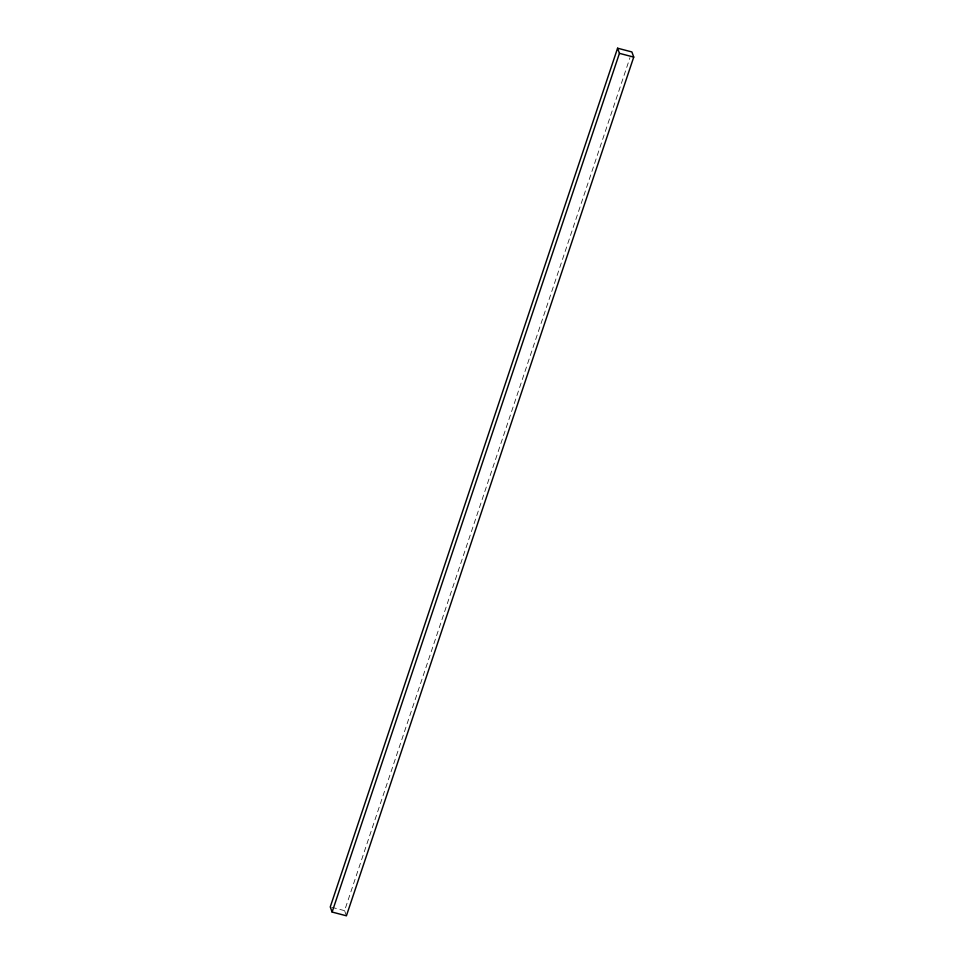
<?xml version="1.0" encoding="UTF-8"?>
<svg xmlns="http://www.w3.org/2000/svg" width="964" height="964" viewBox="0 0 964 964"><rect width="100%" height="100%" fill="white"/><g stroke="black" fill="none" stroke-linecap="round" stroke-linejoin="round"><path stroke-width="0.72" stroke-dasharray="4.82 3.62" d="M346.413 915.8L344.57 910.655L629.986 57.659M331.7 907.281L344.57 910.655"/><path stroke-width="1.45" d="M617.587 48.2L330.266 906.907L332.11 912.052L346.413 915.8L633.734 57.093L631.89 51.948L617.587 48.2L619.43 53.345L332.11 912.052M619.43 53.345L633.734 57.093"/></g></svg>
